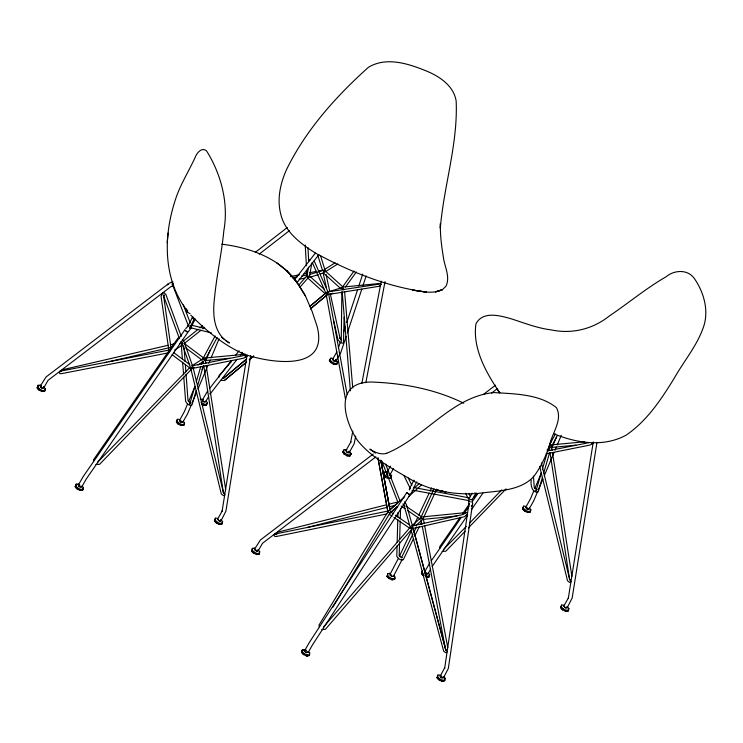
<?xml version="1.0" encoding="UTF-8"?>
<svg xmlns="http://www.w3.org/2000/svg" width="743" height="743" viewBox="0 0 743 743"><rect width="100%" height="100%" fill="white"/><g stroke="black" fill="none" stroke-linecap="round" stroke-linejoin="round"><path stroke-width="1.11" d="M43.475 386.574L45.379 388.803L44.896 390.883L42.072 391.561C40.781 390.892 35.701 388.96 37.726 386.936L38.134 385.273L40.559 385.125M82.176 486.154L83.42 487.575L82.975 489.758L80.151 490.426C78.814 489.776 73.743 487.742 75.767 485.708L76.213 484.139L78.637 483.99M183.317 421.346L184.58 422.823L184.106 424.903L181.134 425.544C179.862 424.866 174.921 422.925 176.936 420.956L177.345 419.293L179.369 419.386M220.764 519.468L222.621 521.595L222.185 523.778L219.213 524.419C217.903 523.75 212.962 521.716 214.978 519.729L215.424 518.168L217.448 518.252M386.806 472L384.382 472.149L383.973 473.811C381.809 475.455 388.338 480.247 388.895 477.424M421.439 573.587L422.461 571.014L421.439 573.587L423.343 575.816L423.919 574.813M472.567 503.856L472.121 499.027M529.555 508.221L530.827 509.707L530.353 511.778L527.381 512.419C526.109 511.741 521.168 509.8 523.183 507.831L523.583 506.169L525.607 506.262M567.002 606.344L568.869 608.471L568.432 610.653L565.46 611.294C564.141 610.625 559.21 608.591 561.225 606.604L561.671 605.043L563.696 605.136M93.507 461.635L93.516 459.796L168.652 351.244L169.766 351.253M439.754 548.51L439.763 546.672L460.196 517.156M406.848 492.433L309.515 642.193L304.871 650.255L305.754 652.048L308.141 652.484L312.775 644.422L410.108 494.671M344.111 317.233L343.452 343.257L340.666 342.894L337.944 339.635L333.746 321.041M398.471 558.234L390.168 574.07L390.075 574.915L392.378 576.484L393.437 576.308L393.437 575.537M244.744 355.108L244.735 355.925L245.469 354.42L242.682 355.813L192.233 365.807M341.251 342.059L341.854 291.86M258.267 550.071L259.678 551.538L259.465 553.73L256.799 554.603C255.499 553.99 250.205 552.216 252.239 550.154L252.379 548.362L254.626 548.018L254.143 548.668M308.326 651.49L309.692 652.893L309.534 655.196L306.868 656.06C305.522 655.456 300.228 653.589 302.262 651.509L302.447 649.828L304.426 649.754M393.632 575.342L395.035 576.819L394.821 579.011L392.016 579.846C390.734 579.224 385.58 577.441 387.605 575.426L387.735 573.642L389.843 573.271L389.36 573.921M443.682 676.771L445.048 678.173L444.89 680.467L442.085 681.312C440.757 680.69 435.593 678.823 437.618 676.78L437.803 675.099L439.642 675.006M397.059 545.826L396.781 556.145C397.876 558.411 400.672 560.9 403.282 559.758L413.331 538.981M397.152 542.39L397.784 519.459M397.849 517.165L397.979 512.586M399.595 541.703L399.205 555.485L401.025 557.194M399.669 539.399L400.198 521.019M400.263 518.716L400.561 508.379M225.593 340.238L229.392 343.006C212.786 333.514 212.517 313.119 214.681 296.429C216.835 274.483 221.758 252.917 223.81 230.952C228.825 203.406 221.21 174.326 206.6 150.959C201.771 146.585 196.681 153.16 195.13 157.442C188.434 172.051 179.555 185.75 174.921 201.232C163.256 237.24 163.163 279.87 187.329 310.927M472.52 504.878L472.567 503.373L472.594 504.265M187.125 311.958L187.7 310.955L186.261 308.828C184.264 310.732 188.778 312.97 190.069 313.713M336.328 360.401L337.861 362.287L336.644 364.469L333.626 364.339L330.83 362.63L331.406 361.627L329.966 359.501L330.895 358.117L333.236 358.59M349.656 451.865L351.179 453.648L349.981 455.933L346.953 455.803L344.158 454.094L344.743 453.091L343.285 450.871L344.232 449.58L346.795 449.766M429.259 576.113L429.008 577.005L426.398 577.311L426.974 576.299L429.259 576.113L429.658 574.45L428.414 573.029M223.337 492.46L203.768 365.677M251.663 551.157L252.379 548.362M387.019 576.438L387.735 573.642M569.584 579.336L550.006 452.552M465.044 513.394L465.75 512.884L463.158 514.472L412.105 526.016M306.72 276.461L307.416 274.919L301.769 275.987M42.992 387.79L42.156 388.329L40.54 387.196L41.506 385.812M81.033 486.563L80.235 487.204L78.582 485.959L78.777 485.448M167.156 242.664L168.104 233.098M217.848 519.441L219.306 521.187L220.244 520.583M247.047 355.015L222.073 511.398L222.259 510.85L217.504 519.338L219.714 520.992L220.894 521.001L220.968 520.184M386.722 472.641L387.391 474.387M427.281 573.438L426.482 574.079L424.829 572.834M526.044 507.543L526.518 508.779L528.254 509.196L528.449 508.695M564.086 606.316L565.544 608.062L566.491 607.458M593.285 441.89L568.311 598.273L568.506 597.725L563.751 606.214L565.952 607.867L567.132 607.876L567.215 607.059M206.034 400.849L207.473 402.975L206.275 405.26L203.396 405.176L201.437 404.006M258.908 554.232L259.678 551.538M301.677 652.512L302.447 649.828M308.141 652.484L308.234 651.648M394.264 579.503L394.737 577.599M437.042 677.792L437.803 675.099M472.418 505.026L471.359 505.974L472.418 505.026L448.335 668.431L443.497 677.765L442.391 677.848L440.088 676.269L444.723 667.716L444.658 668.328L468.935 503.652L468.935 504.144L468.489 499.798L472.121 499.51M325.22 270.833L323.409 272.124M218.823 377.416L219.055 375.624L231.584 361.395M255.09 549.69L256.66 551.325L257.403 551.269L257.598 549.996M207.473 402.975L205.96 405.362M250.679 355.786L225.928 511.1L220.894 521.001M337.861 362.287L336.338 364.581M351.179 453.648L349.665 456.035M596.926 442.661L572.175 597.976L567.132 607.876M184.812 329.883L83.197 476.569L78.563 484.64L79.232 486.377L81.684 486.981L86.318 478.91L187.933 332.223M187.654 403.802L184.32 411.724L179.462 420.566L181.673 422.219L182.806 422.126L182.927 421.42M533.901 490.677L530.567 498.599L525.71 507.45L527.911 509.094L529.053 509.011L529.174 508.296M311.893 262.938L309.497 276.257L308.178 277.39L306.989 276.071L308.494 267.164M45.379 388.803L45.082 389.592M83.42 487.575L82.835 488.578M184.58 422.823L183.558 425.395M222.621 521.595L222.046 522.608M389.713 473.449L391.617 475.678L391.329 476.467M429.658 574.45L429.082 575.453M530.827 509.707L529.805 512.271M568.869 608.471L567.884 611.145M352.814 431.051L350.659 442.401L350.91 441.834L345.876 450.722L347.826 452.487L349.126 452.673L354.16 443.794L355.721 436.076M361.86 383.351L381.243 281.142M365.853 382.701L385.023 281.625M309.692 652.893L309.394 653.682M445.048 678.173L444.76 678.953M373.265 454.001L260.412 539.985L254.803 548.798L255.685 550.582L257.162 551.241L258.22 550.294M307.388 652.048L306.729 652.781L305.001 651.602L305.93 650.274M442.744 677.319L441.946 678.034L440.952 677.56L440.33 676.297L441.063 676.241M39.017 390.066L39.593 389.063L37.726 386.936M77.096 488.94L77.671 487.937L75.767 485.708M178.218 424.095L178.803 423.083L176.936 420.956M216.306 522.961L216.882 521.957L214.978 519.729M385.255 476.95L385.84 475.938L383.973 473.811M524.465 510.97L525.05 509.958L523.183 507.831M562.544 609.836L563.129 608.833L561.225 606.604M37.15 387.948L38.134 385.273M176.36 421.968L177.345 419.293M522.598 508.844L523.583 506.169M75.192 486.711L76.213 484.139M81.684 486.981L81.906 486.201M214.402 520.732L215.424 518.168M391.617 475.678L390.595 478.251M424.69 572.231L426.891 573.884L427.931 573.856L428.144 573.076M560.64 607.616L561.671 605.043M196.124 390.772L191.908 405.139C189.224 406.207 186.642 403.56 185.611 401.285L183.772 377.147M197.415 386.314L203.22 366.271M542.371 477.647L538.146 492.015C531.96 493.398 530.372 484.399 531.236 480.117M543.653 473.189L549.458 453.146M194.917 386.416L189.697 404.173L190.041 403.17L190.979 402.929M196.226 381.976L200.796 366.438M201.455 364.219L202.105 361.999M541.378 472.548L535.944 491.049L536.288 490.046L537.217 489.804M542.334 469.279L546.811 454.038M547.452 451.865L548.418 448.596M169.395 352.126L169.293 350.352L177.911 338.232L179.667 337.926M204.873 360.476L205.152 359.593M253.716 553.266L254.301 552.253L252.239 550.154M303.785 654.722L304.37 653.71L302.262 651.509M389.081 578.537L389.657 577.534L387.605 575.426M439.15 680.003L439.726 678.991L437.618 676.78M338.436 347.743L340.248 342.244M343.517 332.344L345.328 326.846M346.786 322.453L357.671 289.464M358.767 286.157L362.76 274.065M346.229 336.319L340.842 352.423L335.799 361.219L334.517 361.126L332.558 359.352L336.839 351.922M347.315 333.022L361.841 289.036M362.928 285.73L366.197 275.839M259.483 553.219L257.375 553.591L256.799 554.603M309.552 654.685L307.444 655.057L306.868 656.06M394.849 578.5L392.601 578.843L392.016 579.846M444.918 679.956L442.661 680.3L442.085 681.312M548.223 449.06L551.037 441.091C546.857 453.694 541.712 466.195 533.53 476.783C519.654 491.578 495.739 490.77 476.96 493.612M549.616 445.113C552.04 433.104 563.045 419.814 556.423 407.638C539.409 393.966 514.75 393.911 493.77 392.573C451.28 396.808 424.216 438.259 386.054 453.518L386.731 453.351C380.815 455.013 374.713 452.422 369.875 449.125L375.466 453.091M44.933 390.363L42.648 390.549L42.072 391.561M83.012 489.238L80.727 489.423L80.151 490.426M184.143 424.392L181.71 424.541L181.134 425.544M222.222 523.258L219.798 523.406L219.213 524.419M530.381 511.268L527.957 511.416L527.381 512.419M568.469 610.133L566.036 610.291L565.46 611.294M167.732 284.253L167.472 284.931L167.807 284.132L168.726 284.123L167.732 284.253L46.066 376.97L40.475 385.766L41.153 387.512L42.602 388.236L43.865 387.428M182.202 421.81L182.007 422.321L180.28 421.903L179.806 420.668L180.549 420.575M387.456 474.786L386.787 474.071L387.744 472.687M388.849 475.111L390.112 474.303M188.555 401.666L194.842 386.704M202.031 369.596L203.378 366.392M205.625 361.042L210.12 350.352M191.23 405.074L187.45 414.065L182.806 422.126M192.121 402.938L196.616 392.248M197.963 389.044L207.854 365.528M208.746 363.383L210.093 360.179M210.993 358.042L219.083 338.799M534.793 488.541L541.09 473.579M551.873 447.918L556.368 437.228M537.468 491.95L533.688 500.94L529.053 509.011M538.369 489.813L542.864 479.124M544.21 475.919L554.092 452.403M554.993 450.267L556.34 447.054M557.241 444.918L561.281 435.296M206.545 404.359L203.972 404.173L203.396 405.176M336.923 363.568L334.201 363.327L333.626 364.339M350.25 455.032L347.529 454.79L346.953 455.803M421.058 517.147L433.986 488.764M420.956 517.852L421.337 517.026L465.192 512.661L466.762 512.642L467.477 513.339M423.612 517.592L436.67 489.154M307.156 276.229L307.37 275.235M205.012 401.657L203.944 402.084L203.006 401.489L202.477 400.756L203.359 399.855M333.087 359.603L333.245 360.745L334.174 361.247L335.037 361.377L335.437 360.123M346.396 450.973L346.563 452.106L347.501 452.71L348.346 452.738L348.764 451.586M349.126 452.673L348.894 451.066M399.465 556.135L411.836 529.889M414.315 524.642L417.78 517.295M418.773 515.196L429.166 493.148M430.16 491.049L431.646 487.9M402.232 559.414L393.437 576.308M309.627 260.477L310.082 259.521M414.835 535.861L419.358 526.508M420.362 524.437L421.365 522.357M401.396 557.9L412.987 534.096M413.99 532.025L416.507 526.852M187.663 326.697L192.316 317.54M195.149 319.239L194.118 319.174L189.456 328.332L190.496 328.406L195.149 319.239A1.727 0.78 27 0 0 195.353 319.128M409.412 488.885L413.935 480.21M413.479 488.151L416.489 482.374M469.548 497.996L472.056 493.176M473.115 498.228L475.622 493.417M203.127 358.284L215.126 335.929M550.47 443.134L555.374 433.986M205.653 358.832L217.197 337.443M551.891 445.707L557.389 435.528M335.799 361.219L335.567 359.603M43.605 388.106L48.091 380.295L170.779 286.724L173.546 285.684M208.569 396.716L205.421 402L202.895 401.109L202.319 400.096L207.715 390.883M210.167 393.92L236.868 359.621M330.83 362.63L329.39 360.513L329.966 359.501M258.072 551.027L262.567 543.217L375.893 456.871M344.158 454.094L342.709 451.874L343.285 450.871M387.261 471.712L390.465 466.14M389.843 474.981L393.586 468.48M424.801 571.516L429.835 562.878M427.931 573.856L430.596 569.212M432.203 566.417L467.793 514.936M202.923 358.943L203.378 358.163L245.552 354.225M332.623 607.542L390.149 512.716M79.25 486.684L79.938 485.606M425.498 573.559L426.185 572.481M329.39 360.513L330.895 358.117M180.28 421.903L181.069 420.761M526.518 508.779L527.307 507.636M462.833 513.348L469.418 503.828M474.034 497.16L476.672 493.352M431.154 560.984L461.384 517.332M464.672 512.586L469.27 505.946M471.898 502.157L477.814 493.612M471.74 509.243L482.913 493.111M410.489 494.086L413.6 489.656L412.987 489.135M353.993 271.056L341.975 287.801L343.619 288.46M345.467 287.03L356.324 271.984M332.558 359.352L333.031 358.711M440.952 677.56L441.76 676.501M185.704 328.675L188.768 325.118M189.809 325.833L191.648 327.375L188.332 331.657M209.86 388.152L231.249 360.773M235.531 355.293L239.097 350.733M294.711 279.544L315.394 253.075M240.435 355.061L242.571 352.321M296.773 282.962L318.877 254.663M203.006 399.428L200.146 399.14M410.703 526.768L323.363 627.166M299.912 287.207L309.06 276.795M299.002 284.783L306.664 276.08L307.583 276.062M345.876 450.722L346.359 450.174M254.988 550.247L255.843 549.291M305.001 651.602L305.865 650.645M392.62 576.522L390.344 575.519L391.208 574.562M40.54 387.196L41.413 386.258M386.787 474.071L387.66 473.133M190.022 367.358L97.658 462.146M466.381 526.388L443.905 549.021M469.595 523.072L501.729 489.897M465.109 531.264L445.828 551.213L442.196 551.352M468.322 527.939L506.085 488.866M341.956 287.708L342.569 287.104L379.757 283.482L381.456 284.439M467.468 514.62L464.115 516.812L413.108 528.459M247.113 356.231L243.574 358.219L192.047 368.528M593.36 443.107L589.821 445.094L546.133 453.834M399.585 501.191L404.731 496.584M414.157 488.132L419.303 483.526M389.852 509.986L397.932 502.77M390.512 512.726L397.319 506.642M411.733 525.886L420.25 518.28M416.061 525.357L423.334 518.855M447.24 651.75L445.781 652.744L443.682 651.193L411.111 530.27M408.594 496.51L421.448 485.058M397.579 506.401L389.286 513.394M378.976 284.142L379.757 283.482L376.357 284.569L326.762 292.055M246.62 359.036L223.559 378.252L246.676 358.878M246.602 362.017L224.423 380.49L220.866 380.36M249.267 359.798L253.697 356.111M327.329 294.785L310.472 308.819L327.329 294.785L326.465 292.547L309.608 306.58L325.583 293.29M224.507 380.37L246.676 361.925M249.332 359.714L253.762 356.027M192.994 367.794L191.406 368.593M183.577 340.916L198.065 329.381M199.876 327.932L202.598 325.768M183.837 343.851L201.028 330.245M202.839 328.805L204.65 327.375M255.267 252.369L287.29 227.507M259.233 254.125L289.445 230.646M483.563 394.31L495.544 385.18M491.578 393.084L497.113 388.858M202.588 359.306L204.678 359.501M179.602 343.842L182.406 342.04M174.559 350.083L182.174 345.198L183.995 346.563M191.648 366.02L203.071 358.693M192.344 368.574L194.211 367.367M197.954 364.971L203.573 361.367M225.045 494.754L223.476 495.646L221.284 493.909L190.607 367.813M547.006 450.044L549.811 448.243M571.283 581.63L569.714 582.521L567.522 580.785L539.678 466.474M324.403 269.588L335.065 262.846M412.606 528.041L410.879 528.496M325.276 271.827L337.851 263.923M344.232 449.58L343.647 450.592M468.731 498.423L469.548 497.931L414.018 487.566M384.382 472.149L383.797 473.152M328.406 293.922L326.734 294.572M181.552 342.161L190.505 367.59L190.886 368.24L192.632 367.85M420.575 518.196L423.129 518.642M163.729 295.277L164.454 294.925L163.701 296.568L171.029 347.938M326.846 293.522L327.161 294.33L328.034 293.94M169.153 283.157L172.84 281.773L172.432 282.702L173.621 285.21M409.867 488.615L409.597 488.718A1.727 0.91 27.5 0 0 409.709 489.962M343.015 289.891L343.953 289.584M411.436 528.849L412.959 527.967L445.967 650.506L413.164 528.347M309.385 274.604L323.103 270.303M309.84 277.278L318.255 274.65M320.354 273.991L323.511 273.006L340.405 288.293M327.394 292.157L342.114 287.55M328.852 294.525L333.078 293.206M379.45 285.906L380.5 286.064L328.629 294.46M386.193 504.878L277.557 532.202L274.26 534.496L274.241 535.777L274.956 536.474L276.526 536.455L386.927 513.924M388.44 504.321L397.394 502.064M307.686 527.316L387.205 507.32M389.443 506.763L395.044 505.351M168.002 345.3L63.016 369.615L60.239 371.008L59.338 372.912L60.034 373.645L61.539 373.655L167.955 352.962M170.258 344.78L174.781 343.73M104.587 362.695L106.843 362.175M109.1 361.655L172.32 347.018M440.237 675.536L441.147 675.322M222.816 378.206L223.624 378.038M290.411 276.61L299.466 274.78M303.989 273.87L307.379 273.183M309.645 272.718L316.434 271.353M318.701 270.889L323.233 270.368M547.452 450.899L588.93 442.689M292.742 277.678L297.256 276.833M299.123 279.201L304.769 278.142M304.871 650.255L305.93 650.069M188.248 326.363L187.96 326.409A1.727 0.78 27 0 0 187.765 326.53M256.994 554.454L259.242 554.111M307.063 655.911L309.311 655.567M392.211 579.707L394.607 579.391M301.816 650.45L303.413 650.236M442.28 681.164L444.676 680.848M40.735 386.685L41.487 386.583M386.982 473.56L387.735 473.467M422.34 519.468L456.852 515.995M181.255 336.393L165.856 294.442L164.435 292.909L162.791 293.021L161.064 296.411L169.023 351.235L169.608 351.179M204.715 360.058L205.309 360.002L205.848 363.438M204.306 360.661L229.708 358.265M549.616 445.038L584.574 441.779M550.544 447.537L575.955 445.141M388.626 512.196L387.595 512.271L319.081 624.974L319.174 626.832M78.563 484.64L79.696 484.547M305.113 651.044L305.847 650.998M42.258 391.412L44.682 391.264M80.337 490.278L82.761 490.129M388.496 478.288L390.929 478.139M426.584 577.153L429.008 577.005M37.512 385.886L39.23 385.812M181.32 425.395L183.892 425.284M75.6 484.761L77.309 484.687M219.399 524.27L221.971 524.159M527.567 512.271L530.13 512.159M565.646 611.145L568.209 611.034M401.675 500.485L399.873 500.838L388.208 511.36L387.985 512.252L389.769 512.419M245.877 356.733L246.481 356.724L245.431 356.659M592.125 443.608L592.719 443.599L591.669 443.534M473.662 493.714C454.437 494.569 434.878 491.216 417.417 482.987M466.056 515.075L466.734 515.075M341.91 288.535L342.421 288.553M61.205 371.268L60.155 371.203L169.293 350.027L168.81 351.653M203.554 405.019L206.275 405.26M333.783 364.181L336.644 364.469M347.111 455.645L349.981 455.933M401.712 557.519L402.279 557.594M203.378 358.163L204.204 358.275M321.784 629.59L325.415 629.302L412.003 528.951L410.898 526.861M221.767 244.178C250.15 247.67 279.619 258.137 296.912 282.238L286.928 270.963L287.467 271.39L276.563 262.678M95.949 464.477L99.581 464.338L191.982 368.742L191.257 367.367M413.219 490.231L468.722 500.596M192.223 325.36L204.548 328.369M190.097 327.672L211.421 332.883M422.591 518.549L423.306 518.725L424.169 523.286M308.466 276.071L309.506 276.35M307.277 277.288L308.159 277.51M549.17 445.819L550.916 446.376M554.12 433.884C576.717 443.172 603.864 447.444 626.191 435.101C646.986 420.956 661.27 399.325 674.235 378.215C684.043 360.829 697.556 345.161 703.835 325.982C708.915 309.877 703.677 291.962 694.333 278.476C687.609 268.966 674.133 269.941 665.932 276.87C646.057 288.34 628.429 303.125 609.436 315.905C593.072 329.103 571.841 334.313 551.241 329.901C537.681 328.22 524.892 323.261 511.992 319.044C500.624 315.756 482.922 310.5 475.966 323.837C472.307 348.458 486.359 373.153 499.807 392.861M445.568 650.079L446.088 650.283L445.791 649.902M254.301 552.253L257.375 553.591M304.37 653.71L307.444 655.057M569.612 579.846L570.531 580.246L569.714 579.605L541.396 462.935M223.374 492.971L224.293 493.371L223.476 492.73L193.245 368.203M389.657 577.534L392.601 578.843M439.726 678.991L442.661 680.3M463.781 403.254C435.444 389.23 403.421 383.193 372.02 382.06L371.286 382.032C333.848 382.171 343.73 419.786 357.411 440.33C372.057 458.542 394.069 469.567 413.935 481.26M385.84 475.938L387.874 476.932M424.94 575.305L426.974 576.299M39.593 389.063L42.648 390.549M77.671 487.937L80.727 489.423M525.05 509.958L527.957 511.416M563.129 608.833L566.036 610.291M178.803 423.083L181.71 424.541M216.882 521.957L219.798 523.406M181.766 342.356L182.276 343.071M536.697 489.739L534.282 487.603L533.418 476.077M190.459 402.855L188.035 400.718L186.056 374.221M201.037 402.409L203.972 404.173M331.406 361.627L334.201 363.327M344.743 453.091L347.529 454.79M405.789 506.02L421.495 516.756M401.192 506.104L405 508.704M407.861 510.655L420.232 519.116M390.521 511.89L393.381 513.84M395.285 515.15L409.56 524.902M389.258 514.249L392.025 516.144M393.874 517.407L409.579 528.143M221.73 337.387L224.052 339.096M184.245 343.424L203.536 357.885M185.815 347.928L202.198 360.206M173.435 352.377L189.827 364.655M172.116 354.708L190.487 368.482M412.003 528.71L411.492 527.827M312.404 262.771L326.307 294.219M276.675 534.635L275.904 533.827L276.693 534.644L274.994 534.041L388.18 511.017L387.8 512.689M306.664 276.08L307.165 276.526M325.007 270.74L342.811 286.854M309.655 276.099L324.013 289.092M307.249 277.538L325.053 293.652M402.901 503.921L404.359 505.649L403.904 504.999L410.424 527.846M404.424 501.915L406.328 504.339L412.848 527.186M387.029 576.159L389.137 578.37M251.663 550.879L253.772 553.089M437.042 677.514L439.206 679.826M301.686 652.233L303.841 654.546M182.332 339.458L184.171 341.984L192.939 367.023M190.802 315.134C206.638 331.09 224.72 346.099 245.645 354.745C271.288 362.965 329.316 372.224 317.057 326.242L312.069 311.298L305.001 294.925L296.513 281.597L305.15 295.705M286.928 270.963L296.912 282.238M522.608 508.556L524.512 510.785M383.397 474.536L385.301 476.765M422.015 572.584L423.287 574.07M176.36 421.68L178.264 423.909M37.15 387.66L39.054 389.889M560.64 607.328L562.59 609.659M421.439 573.299L423.38 575.63M214.402 520.453L216.343 522.784M75.192 486.424L77.133 488.755M314.168 260.979L328.248 292.575M341.306 340.155L339.885 337.991L340.118 338.613L330.245 293.606M499.695 392.62L496.937 389.035L499.556 392.508M163.302 295.101L179.453 338.65M329.39 360.206L330.839 362.426M349.442 452.236L350.891 454.456M185.685 309.534L187.134 311.754M336.105 360.773L337.573 363.095M342.699 451.568L344.167 453.889M325.007 270.61L325.313 271.102M468.833 493.371L470.347 496.445M465.61 493.231L468.174 498.404M408.279 478.028L411.863 485.281M403.886 475.492L410.452 488.783M191.471 367.562L191.805 368.314M385.589 464.069L400.189 501.311M381.809 461.097L398.072 502.593M183.335 304.918L190.282 322.954M172.497 284.615L188.555 326.335M323.437 270.201L324.31 272.44M180.642 341.873L181.431 344.028M320.512 255.592L324.886 269.737M317.855 255.471L322.564 270.712M323.084 272.746L326.307 287.346M326.056 274.473L329.753 291.358M424.606 525.57L447.778 647.552M421.067 519.942L421.931 524.502M422.358 526.778L445.41 648.713M390.01 509.949L380.76 460.131L390.01 509.986L381.103 461.329M377.89 457.911L387.985 512.252L378.029 457.976M326.363 295.51L345.597 399.762M328.75 294.414L347.102 394.236M551.557 446.877L552.095 450.314M552.458 452.608L571.915 576.419M206.21 365.732L225.677 489.544M549.3 447.973L549.653 450.258M203.053 361.098L203.406 363.383M344.585 291.432L352.73 387.846M342.198 291.98L350.38 390.818M181.32 344.947L182.369 358.748M182.629 362.194L183.595 374.844M184.078 347.724L185.109 361.544M185.369 364.999L185.889 371.918M305.224 245.014L306.404 265.715M306.664 270.322L306.989 276.071M307.964 247.679L308.707 261.443M443.46 676.901L443.497 677.765M390.316 574.943L390.344 575.519M257.366 550.693L257.403 551.269M412.226 490.742A1.727 0.91 27.5 0 1 411.947 490.844M416.934 481.91A1.727 0.91 27.5 0 1 415.114 481.919A1.727 0.91 27.5 0 1 413.851 480.433M470.338 501.85A1.727 0.91 27.5 0 1 469.149 501.284L468.842 500.996A1.727 0.91 27.5 0 1 468.48 500.41M476.068 492.953A1.727 0.91 27.5 0 1 474.452 493.046M472.483 498.897A1.727 0.91 27.5 0 1 472.613 499.185M172.822 285.145A1.727 0.78 27 0 1 172.004 284.773M171.967 283.194A1.727 0.78 27 0 1 172.785 283.445M194.118 319.174A1.727 0.78 27 0 1 192.326 317.763A1.727 0.78 27 0 1 193.663 317.317M190.682 327.635A1.727 0.78 27 0 1 190.496 328.406M440.385 223.634C440.107 234.779 441.518 245.877 443.311 256.855C444.435 266.523 450.472 276.442 446.06 286.092L442.531 289.594C433.058 294.237 422.256 291.581 412.384 290.067L426.51 292.083C387.558 286.984 350.417 271.91 315.998 253.391C300.98 244.01 284.764 232.011 280.65 213.724C276.925 198.808 280.39 183.345 286.547 169.58C305.8 130.053 336.05 96.302 368.519 67.232C386.499 56.44 408.539 63.731 426.38 70.984C439.652 76.427 453.862 85.9 456.174 101.178C457.994 144.133 443.831 185.685 440.32 228.12L440.385 223.634M210.455 393.418L210.055 393.939L210.483 393.391M441.704 289.863L435.454 291.915L442.531 289.594L441.704 289.863M191.536 326.353L190.496 326.279A1.727 0.78 27 0 0 191.536 326.353M439.531 490.547L435.769 489.73L445.976 491.977L439.531 490.547M409.365 494.392L407.062 492.823L409.365 494.392M187.115 331.87L184.914 330.217L187.115 331.87M400.254 556.674L399.279 555.727L400.254 556.702"/></g></svg>
